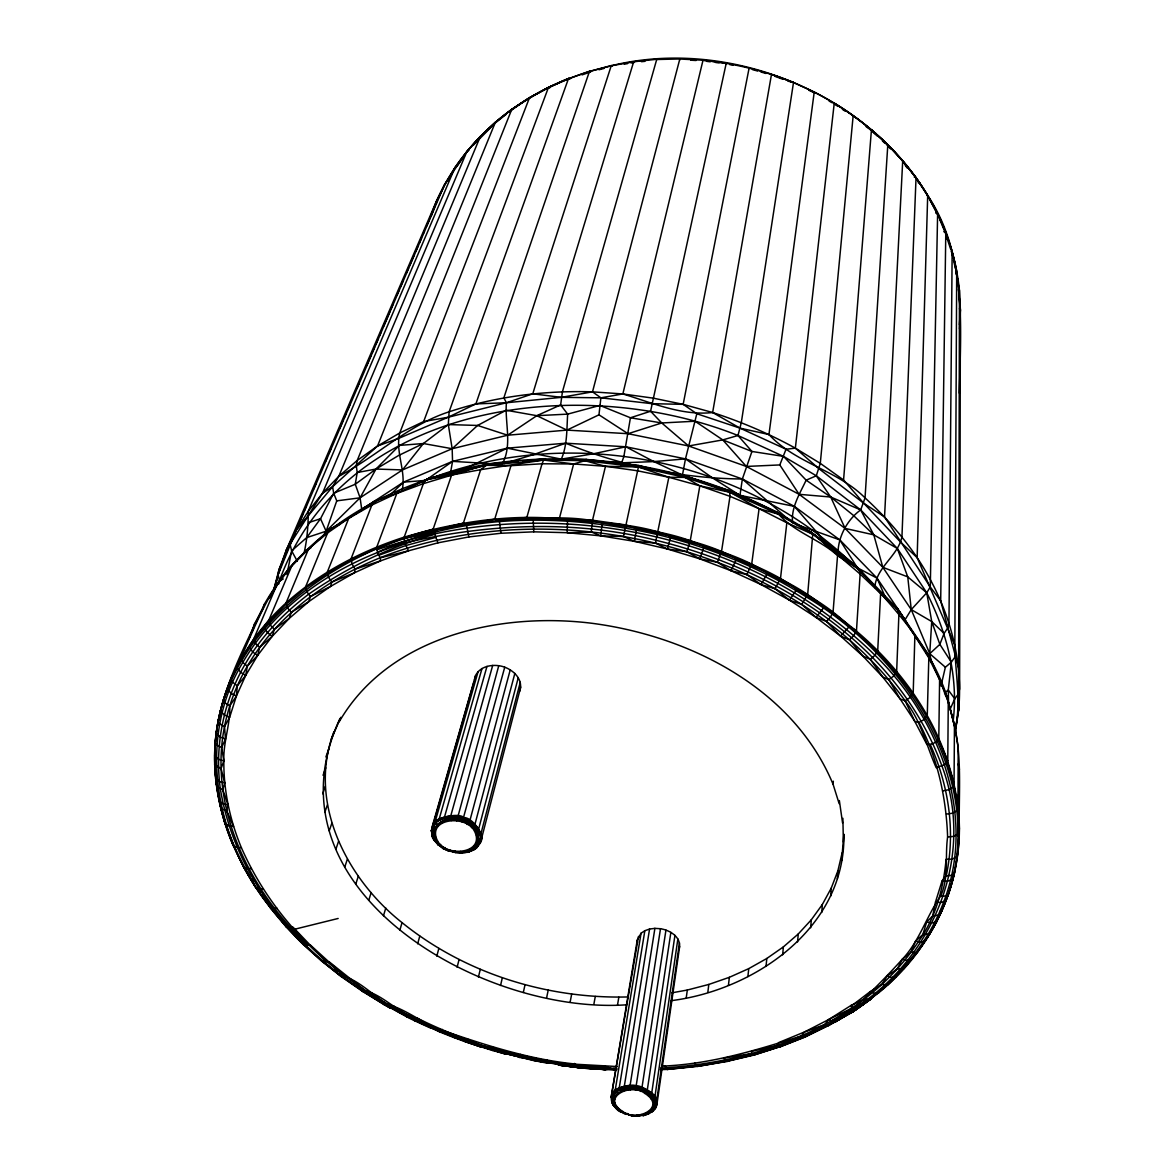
<?xml version="1.0" encoding="UTF-8"?>
<svg xmlns="http://www.w3.org/2000/svg" width="1175" height="1175" viewBox="0 0 1175 1175"><rect width="100%" height="100%" fill="white"/><g stroke="black" fill="none" stroke-linecap="round" stroke-linejoin="round"><path stroke-width="1.5" d="M502.268 464.066C512.55 445.266 504.721 422.985 506.396 402.761L503.869 397.87L611.235 65.741C761.106 28.758 943.378 130.072 959.446 290.533L958.55 710.508L955.275 731.526L955.29 726.018M916.544 952.954C898.523 975.911 876.712 996.209 852.257 1012.248L851.699 1005.727L870.308 991.524L874.626 993.301L878.107 993.198C933.493 949.136 966.731 877.519 957.992 806.461L958.168 747.168L954.453 724.681L947.065 696.966L928.896 655.136L897.994 609.458L883.6 595.211M958.212 836.482L958.33 794.858M955.275 731.526L958.55 710.508L958.594 692.178M959.388 393.214C960.68 326.547 966.908 254.094 927.692 195.447C901.093 150.738 860.379 115.502 814.231 92.032L768.964 434.544C795.842 463.508 837.54 470.176 865.035 497.892C884.569 515.825 902.209 535.741 917.146 557.67C946.962 602.334 963.985 656.59 958.55 710.508M661.217 1069.177C728.045 1065.461 795.284 1047.542 851.523 1010.397L851.963 1009.927C869.544 993.844 886.317 976.924 902.385 959.182C919.584 940.969 926.532 916.103 940.543 896.305L945.86 895.923L948.416 894.395C955.642 873.348 959.05 851.155 959.314 828.933C958.638 794.785 962.119 760.107 954.629 726.458L947.065 696.966C931.202 646.456 893.72 608.253 859.483 569.611L856.898 566.747C756.979 480.869 618.74 444.664 489.05 463.89C400.528 479.121 310.655 523.404 264.698 603.642C244.18 648.115 219.035 692.868 215.216 742.644C212.411 777.6 219.387 812.821 232.973 845.001L236.601 847.454L241.404 847.748C299.596 979.877 442.241 1049.216 579.158 1066.959L616.978 1069.661M627.215 1113.445C626.084 1116.353 622.838 1111.77 621.061 1112.152C622.427 1111.021 628.831 1115.53 632.018 1115.222C640.654 1116.955 655.342 1113.503 653.653 1102.194C647.792 1078.929 593.258 1090.488 622.251 1111.917L622.809 1111.521C636.13 1122.389 667.62 1107.672 644.84 1093.396C631.46 1082.395 599.867 1097.259 622.809 1111.521M660.585 1068.09C727.648 1064.374 795.196 1046.205 851.361 1008.458L851.831 1008.003C877.975 990.584 900.828 968.127 918.204 941.924C935.843 917.558 943.349 888.755 946.095 859.277L951.853 859.145L957.243 856.692L959.314 828.933L957.86 810.148L954.041 786.295L954.453 724.681M954.761 731.1C961.752 702.635 955.158 673.76 954.849 645.046L956.7 271.117C943.275 200.47 895.144 139.972 834.25 103.136L833.692 103.591M499.375 1051.346L492.31 1049.921L532.231 1060.261L583.153 1068.251C588.293 1067.84 575.001 1067.987 574.399 1063.918C525.504 1058.939 478.901 1042.93 432.826 1027.067C417.771 1018.989 403.363 1008.811 386.883 1003.949C372.857 994.975 360.505 982.065 344.774 976.381L310.362 945.008L307.409 944.773C246.721 887.727 205.082 800.19 226.848 716.309C248.101 631.181 326.415 572.871 407.035 548.255C513.387 515.972 630.314 525.798 732.422 568.289C772.078 585.003 809.634 606.917 842.901 634.28C866.254 653.814 887.345 676.022 905.088 700.77C920.95 720.348 926.164 745.082 936.167 767.657L944.729 764.705L947.77 760.842L948.269 702.092L939.603 679.576L928.47 657.295L897.994 609.458L856.898 566.747L822.089 541.602M434.559 840.786C429.712 827.141 432.048 843.591 437.497 840.845C445.986 857.677 485.495 853.902 474.582 831.298C466.181 814.202 426.217 818.152 437.497 840.845M241.404 847.748C229.992 820.268 223.573 790.716 223.838 760.901C223.177 742.248 230.388 724.52 229.771 705.969L236.381 696.085L245.737 675.375L257.678 655.4L272.203 636.351L289.241 618.388L308.717 601.688L330.527 586.428L354.542 572.754L380.597 560.857L408.489 550.825L438.011 542.821L468.913 536.931L500.947 533.259L533.788 531.834L567.173 532.701L591.245 531.952L600.778 535.859L634.28 541.308L667.356 548.989L699.712 558.83L731.041 570.727L761.047 584.562L789.468 600.175L816.067 617.418L840.595 636.116L862.891 656.076L882.777 677.079L900.138 698.949L914.855 721.479L926.869 744.451C931.378 744.965 937.195 742.512 938.796 738.018L939.603 679.576M940.778 909.567L939.589 915.075L932.715 915.854L926.649 922.096L922.83 934.536L915.56 941.19L910.977 952.249L902.385 959.182L897.289 968.89L887.243 975.984L881.882 984.415L870.308 991.524M958.389 667.136L940.69 600.836L945.787 232.606L943.848 231.681M626.495 1004.816C481.544 1014.877 261.291 889.152 339.707 719.071M627.803 996.943C547.139 999.014 465.065 973.546 402.041 922.625C346.478 878.783 307.057 801.923 333.964 731.643M233.355 845.794C222.222 819.974 216.244 792.082 214.672 764.161L214.79 762.957C214.026 733.89 219.945 704.985 231.167 678.225C254.432 632.796 268.15 579.113 311.125 547.565M457.06 1038.274L480.707 1046.925L481.691 1045.383C513.181 1053.314 544.363 1061.495 576.778 1065.608L616.625 1068.589M914.884 635.411L913.195 693.191L910.273 697.421L905.088 700.77L900.138 698.949L888.843 679.649L882.777 677.079L870.264 659.278L862.891 656.076L849.452 639.817L840.595 636.116L826.539 621.472L816.067 617.418L801.688 604.391L789.468 600.175L775.074 588.734L761.047 584.562L746.903 574.648L731.041 570.727L717.411 562.282L699.712 558.83L686.846 551.736L667.356 548.989L655.444 543.114L634.28 541.308L623.484 536.505L600.778 535.859L567.173 532.701L567.569 519.629C512.99 513.064 456.825 521.788 404.2 537.137C361.033 551.075 319.923 572.475 286.068 602.922C246.427 638.701 219.431 689.108 215.216 742.644L216.949 745.053L221.678 747.506L223.838 760.901L221.091 768.567L224.689 782.873L222.765 789.644L227.965 804.757L226.613 810.603L233.561 826.436L228.596 825.819L224.851 823.087C217.037 796.665 212.954 768.979 215.319 741.425M954.849 645.046L917.146 557.67L927.692 195.447L915.751 177.263L914.326 177.293M455.195 851.111L455.312 852.815L462.01 852.712L449.291 850.906L438.128 844.37L443.225 848.6L444.884 847.513M221.678 747.506L225.468 739.016L224.557 726.591L229.639 717.352L236.381 696.085L237.365 685.759L232.738 682.352L231.049 679.502L236.807 667.444L253.844 638.774L263.89 627.127L285.922 604.288L305.471 588.117L327.193 573.327L350.943 560.049L376.602 548.417L403.994 538.561L434.412 530.248L494.704 519.218L499.272 520.275L500.947 533.259M751.119 501.196L739.956 495.351L742.365 479.003L751.941 451.464L737.973 435.514C581.008 372.681 344.231 401.703 279.547 580.494L278.783 583.946M959.549 329.029L960.386 309.892L959.446 290.533L955.745 270.147L956.553 274.877M801.188 527.457L810.809 531.849L860.129 574.061L880.618 593.625L877.71 650.671L874.993 655.253L870.264 659.278M940.69 600.836L930.277 586.957L884.54 516.927L902.708 160.799L901.974 160.299M726.194 63.861L726.282 63.009L650.583 411.25L661.745 422.971L688.594 445.971L746.316 466.446L799.103 494.308L845.104 528.398L882.836 567.334L911.257 609.605L929.748 653.682L931.437 662.538M323.169 535.712L326.136 531.203L360.079 497.818L402.467 469.927L452.169 448.732L507.629 435.22L566.967 430.109L628.052 433.707L688.594 445.971L722.787 439.905L737.973 435.514L783.534 456.385L816.302 475.787L860.702 509.921L897.333 548.475L926.737 592.773L931.731 621.546L929.748 653.682L927.942 656.326M841.608 860.746L843.885 834.206C845.765 927.237 755.29 990.275 670.749 1000.718M849.452 639.817L853.887 635.484L856.472 630.74L860.129 574.061L859.483 569.611L812.748 534.228L778.232 514.077L730.248 492.354L685.01 477.417L638.216 466.945L584.856 460.718L543.614 460.027L486.362 465.315L425.717 479.841L371.858 505.059L330.557 528.867L308.54 548.96L291.65 566.203L277.021 584.474L253.844 638.774L255.298 643.239L259.675 647.263L257.678 655.4L247.338 666.137L245.737 675.375L237.365 685.759M959.432 324.77L960.386 309.892L958.477 289.491M837.349 878.783L837.878 870.866L842.123 852.844M843.371 842.093L842.886 818.299M456.767 820.87L498.758 665.711C510.64 667.136 524.476 678.386 519.6 691.443M842.578 823.014L839.361 800.557M905.088 700.77L914.855 721.479L918.923 722.463C937.43 757.332 946.227 797.517 947.608 836.908C944.832 856.795 949.18 877.431 940.543 896.305M591.245 531.952L592.523 520.231L605.477 466.299L638.216 466.945L668.854 477.27L699.845 485.833L730.248 492.354L759.079 508.687L786.839 522.787L812.748 534.228L807.695 594.418L801.688 604.391M830.696 896.07L831.239 888.138L837.878 870.866M821.751 912.446L822.338 904.5L831.239 888.138M839.156 803.685L833.09 784.312L833.325 781.199M851.904 1010.823L851.743 1011.881L827.817 1025.702L804.317 1037.128L801.438 1035.939C756.994 1050.024 712.035 1063.713 665.123 1065.989L661.584 1066.107M221.091 768.567L215.098 765.116C209.782 641.139 324.006 557.493 433.134 529.161L434.412 530.248L463.376 523.154L466.255 524.123L526.841 517.411L533.142 518.762L533.788 531.834M953.057 721.685C958.756 677.123 946.786 632.385 926.737 592.773L907.746 576.881L882.836 567.334L873.789 534.845L860.702 509.921L830.71 497.025L806.138 480.178L783.534 456.385L751.941 451.464L722.787 439.905L695.012 421.223L661.745 422.971L630.432 417.771L599.867 405.434L567.657 414.129L536.813 415.686L506.146 410.251L477.593 425.453L452.169 448.732L452.551 461.364L450.847 470.984L448.968 474.127M626.202 1113.797L631.915 1115.824L637.966 1115.663M810.677 927.78L811.293 919.819L822.338 904.5M720.128 488.594L715.164 486.303L729.469 490.548L776.778 511.962C792.508 531.805 819.019 538.693 837.555 555.613L833.075 611.925L830.637 616.831L826.539 621.472M917.146 557.67L900.682 542.218L863.801 503.282L843.577 479.988L871.439 129.749L870.117 129.735M600.778 535.859L602.217 522.875C568.671 513.989 533.465 519.658 499.272 520.275M797.575 941.939L798.251 933.993L811.293 919.819M782.638 954.849L783.373 946.903L798.251 933.993M216.112 779.113L216.846 786.604L222.765 789.644M554.189 459.733L561.342 459.131C567.422 445.031 566.688 429.169 567.657 414.129L560.637 404.92L562.428 391.804L656.766 59.264L633.663 61.776L532.789 393.816L506.396 402.761L448.101 417.257L423.661 421.546L399.75 432.973L377.557 446.001L357.215 460.468L338.826 476.272L322.493 493.236L308.291 511.228L296.276 530.101L286.48 549.694L278.916 569.846L273.599 590.438L275.758 585.37M286.935 574.604L291.635 550.84L306.675 537.636L320.525 518.718L333.685 493.221L355.276 484.247L375.985 469.045L398.736 455.43L423.382 443.533L448.321 424.572L477.593 425.453L507.629 435.22L536.813 415.686L566.967 430.109L598.971 414.819L600.88 397.826L592.523 391.848C544.04 390.35 495.218 396.504 449.1 411.808C408.107 424.998 376.632 456.488 338.826 476.272L332.598 486.685L296.276 530.101L278.078 574.839L273.599 590.438M766.027 966.423L766.805 958.477L783.373 946.903M291.65 566.203L268.781 620.312L270.147 624.938L274.348 629.257L272.203 636.351L259.675 647.263M781.169 1045.28L780.817 1046.411L754.394 1054.944L751.427 1053.637L751.662 1051.317L776.983 1045.618L780.332 1046.808L805.183 1036.996L829.33 1025.085L829.712 1023.939M747.887 976.572L748.754 968.626L766.805 958.477M786.839 522.787L780.508 578.379L775.074 588.734M884.54 516.927L863.801 503.282L819.063 468.81L795.357 448.16L834.25 103.136M492.31 1049.921L506.263 1054.283L506.939 1052.668M728.427 985.237L729.367 977.306L748.754 968.626M632.062 1114.649L631.915 1115.809L620.914 1111.888M481.691 1045.383C460.027 1037.084 438.672 1028.903 417.712 1018.373C398.31 1013.672 384.622 995.915 365.293 990.687L362.811 991.553L341.293 976.66L321.627 961.077L303.267 944.524L303.135 942.835L294.661 934.096M707.82 992.376L708.819 984.444L729.367 977.306M517.94 461.525L489.05 463.89L423.353 483.659L396.783 493.485L376.793 547.007L377.469 552.279L380.215 557.846L408.489 550.825L404.817 542.923L404.2 537.137L423.353 483.659L425.717 479.841L480.663 469.677L543.614 460.027L573.635 463.978L605.477 466.299L637.32 470.749L668.854 477.27L685.01 477.417L699.845 485.833L729.998 496.335L759.079 508.687L751.721 563.941L746.903 574.648M304.031 553.219C307.233 539.281 308.217 525.137 308.291 511.228L455.092 167.32C470.353 145.054 489.534 125.652 511.301 109.716L529.264 97.819L548.49 87.347L568.847 78.373L569.875 79.107M547.271 1059.879L547.095 1062.655M443.225 848.6L449.026 851.243L449.834 849.775M686.229 997.957L687.316 990.04L708.819 984.444M341.249 975.044L342.013 977.057L344.774 976.381M635.484 1090.224L660.497 928.72C669.427 930.13 680.31 936.343 679.62 946.653L656.928 1104.309C656.12 1107.32 653.418 1113.856 649.393 1111.212M617.257 1066.547L558.477 1063.287L558.448 1065.049L593.61 1068.237M677.872 938.928L654.96 1096.466L651.2 1099.007M656.634 1100.711L655.577 1107.966L647.807 1114.208L646 1113.239M679.473 942.776L656.722 1100.388C657.471 1103.545 656.561 1110.86 651.728 1108.583M362.15 989.644L362.164 991.215L390.497 1008.253L393.948 1006.05M674.935 935.359L651.758 1092.838L648.527 1095.981M391.877 494.411L374.546 501.123L371.858 505.059L351.119 558.639L351.971 563.824L355.07 569.17L354.542 572.754L331.776 582.11L330.527 586.428L310.494 596.533L308.717 601.688L291.312 612.307L289.241 618.388L274.348 629.257M726.429 490.562L682.455 475.038L685.48 458.867L696.819 413.747L683.16 404.347L653.153 398.134L622.853 393.948L592.523 391.848L561.342 397.341L506.396 402.761L475.904 403.892L448.101 417.257L398.795 438.348L377.557 446.001L332.598 486.685L322.493 493.236L286.48 549.694L278.078 574.839L275.009 588.778M670.866 932.348L647.337 1089.724L644.84 1093.396M665.946 930.086L642.005 1087.374L640.39 1091.428M787.867 81.119L793.492 82.558L741.308 422.633L737.973 435.514M660.497 928.72L654.901 928.368L630.094 1085.48L630.461 1089.857M623.484 536.505L638.759 465.491L657.251 470.367M654.901 928.368L649.569 929.043L624.336 1086.082L625.673 1090.356M409.429 1016.081L407.519 1017.256L407.123 1015.508M522.772 1057.485L519.467 1057.544L520.378 1054.386M649.569 929.043L644.84 930.703L619.269 1087.683L621.443 1091.692M286.48 549.694L436.336 201.439C446.764 177.616 461.804 156.128 479.635 137.255L494.719 122.89L511.301 109.716L529.264 97.819L548.431 87.479L568.847 78.373C542.233 89.036 517.279 103.767 495.365 122.273L357.215 460.468L356.289 465.755L357.215 472.526L355.276 484.247L360.079 497.818L361.753 509.451L359.183 511.977M644.84 930.703L641.065 933.214L637.247 940.073L611.191 1097.039C611.294 1100.138 611.793 1107.232 616.449 1105.969M638.466 936.416L611.191 1097.039L614.701 1099.477M641.065 933.214L615.215 1090.18L618.065 1093.749M402.217 490.019C406.271 470.852 395.138 452.228 399.75 432.973L529.484 97.745M617.492 1005.124L618.828 997.252M699.845 485.833L690.298 540.471L686.846 551.736M843.577 479.988L820.297 463.361L795.357 448.16L786.046 449.232L740.118 428.17L712.637 412.528L771.49 74.363M932.715 915.854L935.506 902.003L942.027 881.015L946.198 875.962C955.774 831.871 948.739 785.399 930.262 744.539M593.86 1004.302L595.284 996.459M634.28 541.308L636.777 528.486L625.511 524.887L592.523 520.231L533.142 518.762M570.169 1001.908L571.682 994.079M668.854 477.27L655.444 543.114M532.789 393.816L561.342 397.341L600.88 397.826L652.008 403.686L683.16 404.347L749.18 67.739L748.916 68.561M532.569 1058.631L532.216 1060.335L532.539 1058.837M546.595 997.957L548.211 990.143M558.903 1063.581L558.566 1064.991L580.803 1067.693L605.815 1069.588L611.132 1068.839M523.33 992.464L525.034 984.665M435.029 832.869L431.357 830.945L432.4 825.893L475.552 675.581C479.62 667.077 490.063 664.462 498.758 665.711M500.55 985.487L502.342 977.717M474.509 680.061L475.552 675.581M940.955 686.053L945.376 667.238L951.324 662.171L954.967 657.016M600.88 397.826L622.853 393.948L703.002 60.263L726.268 63.215M478.416 977.071L480.296 969.316M874.743 587.5C876.433 567.07 897.847 556.127 901.945 536.902L916.03 177.733L902.708 160.799L887.815 144.76L871.439 129.749M567.569 519.629C602.217 523.33 638.128 523.227 670.896 536.417L667.356 548.989M475.992 843.107C491.238 843.209 473.187 816.713 463.919 817.668C458.691 811.191 422.163 820.077 435.91 829.051M481.603 838.186L480.193 843.136M457.104 967.275L459.072 959.534M520.261 682.293L481.03 833.354L476.462 835.278M520.716 686.993L480.457 842.739C478.475 845.471 474.083 853.079 470.191 849.011M559.55 517.734L573.635 463.978L584.856 460.718L586.149 459.352L619.871 463.508M592.523 391.848L679.884 58.75L680.134 59.631M518.263 677.652L478.783 828.566L474.582 831.298M514.841 673.407L474.994 824.16L471.425 827.626M436.41 203.716L435.69 203.877L436.336 201.439L444.091 186.105L455.092 167.32M436.792 956.156L438.848 948.445M510.229 669.853L469.927 820.444L467.195 824.542M252.787 630.608L254.696 623.543L262.701 609.061M504.736 667.224L462.201 822.236M417.654 943.804L419.783 936.108M492.692 665.417L450.818 815.67L451.273 820.561M948.798 893.235L940.734 913.21L930.585 932.289L918.424 950.355C936.064 927.486 948.107 900.535 954.643 872.438L951.632 875.287L946.198 875.962M526.841 517.411L542.042 463.772L543.614 460.027L545.494 458.676L523.36 461.085L532.128 461.158M486.979 666.372L444.635 816.566L446.118 821.31M482 668.487L439.274 818.696L441.653 823.073M431.357 830.945L473.995 681.808M478.107 671.645L435.103 821.868L438.172 825.717M399.823 930.292L402.041 922.625M602.217 522.875C636.6 528.809 672.379 531.291 704.266 546.581L699.712 558.83M728.236 1059.894L727.516 1061.378L697.363 1066.415L694.689 1063.008M383.491 915.722L385.782 908.055M494.704 519.218L510.963 465.682L542.042 463.772L573.635 463.978M368.803 900.182L371.153 892.545M755.172 1053.446L754.82 1054.548L727.898 1060.996L697.891 1066.371L667.18 1069.441L665.123 1065.989M873.95 995.578L870.308 999.44L852.316 1012.16L851.17 1005.359L828.625 1019.577L804.376 1032.017L778.658 1042.592L776.983 1045.618M355.893 883.791L358.316 876.183M643.65 1115.09L637.584 1116.235L637.041 1115.016M887.639 984.856L904.412 967.348L887.639 984.856L881.882 984.415M463.376 523.154L480.663 469.677L486.362 465.315L510.963 465.682M344.907 866.68L347.389 859.087M930.585 932.289L917.352 952.117L903.369 969.067L897.289 968.89M804.317 1037.128L806.079 1035.439M335.991 848.982L338.517 841.418M636.777 528.486C670.587 536.564 705.852 541.587 736.563 558.874L731.041 570.727M329.25 830.828L331.82 823.278M433.134 529.161L451.391 475.699M475.904 403.892L589.453 71.396L590.673 71.91L582.007 74.906M611.25 1097.538C616.948 1081.529 640.713 1084.143 651.596 1093.352C655.033 1095.35 660.658 1106.967 652.845 1105.528M324.785 812.395L327.399 804.86M306.675 537.636L326.136 531.203L336.755 500.858L333.685 493.221L332.598 486.685M786.046 449.232L779.803 464.933L799.103 494.308L830.71 497.025L853.314 515.311L873.789 534.845L897.333 548.475L907.746 576.881L911.257 609.605L905.117 619.666L907.232 624.674M322.699 793.815L325.343 786.325M678.768 949.077L679.62 946.653M323.052 775.294L325.71 767.804M325.901 756.979L328.574 749.518M331.291 739.09L340.794 717.323M431.46 215.51L435.073 205.537M263.2 607.71L264.698 603.642M654.974 1108.715C662.715 1085.127 611.206 1076.755 611.837 1101.871L614.936 1102.737M248.968 638.906L254.696 623.543M423.661 421.546L548.49 87.347L549.65 88.008M435.69 203.877L444.87 184.049L466.96 151.355L479.635 137.255L495.365 122.273M436.336 201.439L430.123 217.698L435.058 205.419M670.896 536.417C703.825 546.551 738.267 554.042 767.495 573.165L761.047 584.562M641.785 1114.532L643.312 1115.692L648.703 1113.547L637.393 1116.015M953.189 258.353L951.207 250.877L952.147 251.773L948.959 622.897L947.711 628.008L944.083 633.442L939.853 644.355L929.748 653.682L945.376 667.238M396.783 493.485L374.546 501.123L348.755 518.248L327.355 571.946L328.354 576.984L331.776 582.11M377.557 446.001L511.757 109.378M792.582 522.919C790.863 507.527 799.896 493.573 806.138 480.178L816.302 475.787L820.297 463.361L853.168 115.62M493.838 1047.454L492.413 1050.479L465.608 1041.828L461.29 1039.346M348.755 518.248L327.605 532.936L308.54 548.96L286.068 602.922L287.332 607.695L291.312 612.307M338.826 476.272L480.399 136.3M322.493 493.236L466.96 151.355M220.342 715.017L218.095 721.274L219.828 723.829L224.557 726.591M230.623 682.278L223.368 700.168L225.086 702.87L229.771 705.969M238.481 663.978L240.625 658.999M287.611 549.636L278.916 569.846L278.078 574.839L279.547 580.494L282.896 579.246M296.291 529.411L297.745 526.033M300.638 519.291L302.812 514.239M304.252 510.875L306.425 505.808M313.666 488.962L315.84 483.909M325.255 461.995L327.428 456.943M328.868 453.579L331.042 448.512M339.737 428.302L342.63 421.561M344.069 418.183L346.243 413.13M347.697 409.752L349.871 404.699M357.112 387.853L359.286 382.8M366.512 365.939L370.859 355.834M372.313 352.456L374.487 347.403M375.927 344.04L378.1 338.988M379.554 335.609L380.994 332.246M383.168 327.179L389.689 312.021M391.128 308.643L393.302 303.591M396.93 295.16L399.103 290.108M400.543 286.744L402.717 281.677M406.33 273.261L408.503 268.208M409.957 264.83L414.305 254.725M415.744 251.347L417.918 246.295M419.372 242.931L421.546 237.864M422.985 234.501L424.439 231.123M426.613 226.07L429.507 219.328M296.276 530.101L444.87 184.049M704.266 546.581C736.049 558.639 769.302 568.509 796.768 589.307L789.468 600.175M950.046 709.421L954.761 698.773L958.389 693.97L959.608 689.005L960.386 309.892L959.432 308.761M717.411 562.282L721.567 551.266L729.998 496.335L729.469 490.548M736.563 558.874C766.937 572.71 798.692 584.842 824.16 607.137L816.067 617.418M465.726 850.715L467.65 852.345L472.144 850.318M767.495 573.165C796.224 588.646 826.172 602.893 849.408 626.466L840.595 636.116M467.797 1039.126L465.843 1041.975L455.371 1038.112L456.943 1036.849M620.811 465.168L623.852 456.59L630.432 417.771L650.583 411.25M472.864 850.348C477.241 846.705 479.092 847.733 473.687 846.411M576.778 1065.608L574.384 1063.463L577.733 1065.754L604.773 1066.195L614.275 1069.661M447.572 181.347L449.423 178.233M451.259 175.134L454.255 168.994M614.07 1070.014L582.198 1068.104L558.448 1065.049L583.99 1068.222L593.537 1068.383M269.163 598.413L280.238 580.171L282.881 578.732M339.208 721.773C388.881 636.116 499.595 611.925 591.554 623.235C689.931 635.925 793.389 688.682 833.09 784.312M432.4 826.392C443.871 807.489 479.929 816.684 481.339 838.612L476.947 839.303M268.781 620.312L241.301 658.132L242.814 662.421L247.338 666.137M476.977 847.307C496.202 819.004 428.229 801.996 432.297 836.145L435.572 836.894M457.104 165.969L464.624 155.599M442.373 1029.418L439.92 1032.076L430.784 1027.699L455.342 1037.657M801.438 1035.939L804.376 1032.017L824.644 1024.644L828.625 1019.577L851.361 1008.458L851.963 1009.927C932.524 960.328 976.454 857.118 941.968 766.056C897.7 644.693 776.925 569.625 656.149 540.324C573.708 519.497 487.14 523.83 404.817 542.923C339.678 562.752 277.608 602.599 242.814 662.421C196.108 739.663 215.686 841.403 271.337 908.657L277.3 908.393M589.791 71.117L568.465 78.666L449.1 411.808L448.321 424.572L452.169 448.732L423.382 443.533L402.467 469.927L375.985 469.045L357.215 472.526M667.18 1069.441L694.66 1066.357M907.922 963.103L911.418 958.859M913.753 956.024L917.264 951.779M796.768 589.307C870.117 633.296 934.492 700.99 954.041 786.295L948.563 789.717L942.688 790.937M469.031 150.077L466.123 152.662M473.525 144.951L495.321 122.949L506.337 114.181M834.235 1022.162L851.64 1011.499L866.915 999.484L870.308 999.44L852.198 1012.101L834.235 1022.162L828.625 1019.577M651.67 1111.902C664.977 1096.848 637.746 1083.6 624.601 1088.094C612.616 1087.095 607.123 1107.247 619.137 1108.965M957.86 810.148L952.382 813.232L946.492 814.069M417.712 1018.373L414.76 1020.825L407.064 1017.021M958.903 833.663L953.454 836.424L947.608 836.908M633.663 61.776L611.837 65.683L591.818 70.882M432.826 1027.067L431.21 1028.375L414.76 1020.825M952.954 879.076L947.682 881.221L942.027 881.015M389.219 495.762L403.554 482.117L452.551 461.364L507.203 448.16L565.66 443.195L625.834 446.779L685.48 458.867L742.365 479.003L794.403 506.381L839.773 539.883L877.02 578.129L905.117 619.666L902.356 617.521M946.154 900.667L941.013 902.518L935.506 902.003M936.945 921.332L929.469 934.096L922.83 934.536M611.235 65.741L612.263 66.314M925.459 940.955L920.671 942.277L915.56 941.19M918.072 951.486L915.751 952.631L910.977 952.249M911.844 959.432L907.247 960.518L902.385 959.182M896.217 976.689L891.854 977.556L887.243 975.984M878.107 993.198L878.753 992.64L868.369 999.881M876.623 993.316L881.97 988.821M885.979 985.443L888.652 983.196M780.817 1046.411L753.689 1055.018M509.098 111.992C533.377 93.677 561.165 80.37 590.144 71.308M944.494 693.015L948.298 690.004L951.324 662.171L939.853 644.355L931.731 621.546L911.257 609.605L926.737 592.773L930.277 586.957L937.621 213.791L935.741 213.027M824.644 1024.644L827.817 1025.702L829.33 1025.085M376.778 549.856C544.73 491.782 746.962 529.279 874.993 655.253C938.781 717.367 977.277 815.582 943.613 902.15C926.517 947.814 892.148 985.047 852.198 1012.101L852.418 1011.176L835.205 1021.971L852.374 1011.807L870.939 998.897L852.316 1012.16L828.757 1025.525M374.59 502.327L378.732 499.243L355.452 513.916M864.007 1003.2L852.374 1011.807L840.786 1017.682M868.369 999.969L871.277 997.825M856.766 1008.091L864.022 1002.965M420.856 482.646L425.585 480.413L452.551 461.364L493.441 463.846M888.843 679.649L893.822 675.963L896.657 671.557L898.904 614.128L897.994 609.458L880.618 593.625M361.753 509.451L403.554 482.117L425.585 480.413M336.843 525.651L343.041 521.744M346.14 519.791L352.353 515.869M386.883 1003.949L384.137 1004.684L362.003 990.672L341.103 976.102L321.392 960.489L342.013 977.057M647.249 1114.062C680.413 1088.726 592.978 1074.978 617.712 1109.362M652.595 1111.521L647.807 1114.208M832.678 1022.191L835.631 1020.443M844.502 1015.2L847.469 1013.452M832.884 1022.147L836.042 1020.37M832.825 1021.927L852.139 1011.748L868.942 999.763L852.051 1011.029L851.523 1010.397L830.975 1021.134M336.917 525.783L340.162 524.065M611.837 1101.871C611.499 1102.356 617.697 1113.122 622.251 1111.917M440.684 844.473L438.29 845.031L434.324 840.448M918.923 722.463L924.27 719.467L927.266 715.413L928.896 655.136L925.43 651.17L926.869 654.49M413.115 485.907L429.228 478.24L460.644 471.19M333.715 527.384L330.557 528.867L327.605 532.936L305.632 586.751L306.763 591.657L310.494 596.533M519.673 1056.942C385.092 1025.775 244.576 933.89 220.342 788.924C214.482 746.198 223.25 701.739 244.973 664.477C260.835 636.835 283.322 613.556 308.526 594.286C346.919 567.643 389.85 546.625 434.912 534.273L434.412 530.248M425.717 479.841L429.228 478.24M459.895 471.454L507.203 448.16L561.342 459.131L575.647 459.998M306.117 550.062L308.54 548.96M536.813 415.686L560.637 404.92M377.469 552.279C464.566 512.359 565.498 513.578 657.545 534.61C710.17 547.359 760.974 568.142 806.711 597.208C913.445 660.952 1000.468 800.116 936.196 922.023L931.966 922.904L926.649 922.096M872.291 131.615L874.464 133.48L875.61 133.142M831.224 1023.337L835.777 1021.53M786.148 1043.312L791.142 1041.344M779.554 1046.91L805.712 1036.57M467.239 852.257C514.694 829.065 418.476 794.535 435.044 841.006M467.65 852.345L473.261 850.171M427.259 479.782C574.032 421.737 755.877 460.438 864.227 575.765M395.167 493.192L400.087 491.385M378.761 555.246L405.786 545.567L435.778 537.401L438.011 542.821M886.361 144.598L887.815 144.76L865.035 497.892L860.702 509.921C847.483 519.306 838.127 536.784 837.981 553.014M308.687 522.611L320.525 518.718L326.136 531.203M355.07 569.17L380.597 560.857L380.215 557.846M661.745 422.971L628.052 433.707L598.971 414.819M642.989 1115.692L648.556 1113.944M503.957 463.552L534.243 454.387L565.66 443.195C621.604 466.225 681.867 478.387 742.365 479.003L788.528 519.556M365.293 990.687L329.279 961.899L322.42 961.532L303.003 943.907M589.453 71.396L611.543 65.477M598.971 69.751L603.965 68.458M462.377 470.793L489.05 463.89L491.987 464.742M294.954 929.161L338.15 918.468M751.427 1053.637L723.609 1058.117L726.899 1061.436L754.394 1054.944M403.994 538.561L434.471 531.732M307.409 944.773L303.267 944.524C269.53 911.697 241.374 871.982 226.657 827.068L234.207 846.264M671.894 992.816L687.316 990.04M624.233 64.184L627.656 63.582M631.063 62.98L634.485 62.363M561.342 459.131L593.742 453.726L625.834 446.779L653.843 461.599L682.455 475.038M605.316 1069.177L605.037 1068.104L580.377 1067.076L580.803 1067.693L558.419 1064.388L579.158 1066.959L577.733 1065.754L582.433 1067.723L605.815 1069.588L597.047 1068.736M460.615 851.434L461.143 852.727C484.555 853.432 483.116 825.012 462.891 820.591C447.087 811.176 421.34 830.049 439.215 845.06M461.143 852.727L467.944 852.213M263.391 888.843L258.97 889.137L256.003 887.933L243.651 867.179L232.973 845.001M710.802 1063.272L714.224 1062.817M719.35 1062.141L722.772 1061.686M336.755 500.858L360.079 497.818L375.985 469.045L399.397 445.413L423.382 443.533M464.154 470.573L467.709 470.147M918.145 182.742L919.584 182.757M641.462 61.688L644.957 61.335M622.853 393.948C651.875 402.687 681.852 416.009 712.637 412.528C741.263 421.781 768.993 433.634 795.357 448.16M652.668 1102.267C666.122 1100.064 640.801 1084.202 636.116 1085.92C632.121 1082.763 603.642 1090.224 615.773 1096.407M251.377 868.589L246.75 868.604L243.284 866.416L249.599 875.786M613.159 1068.53L616.816 1068.281M686.097 1066.783L693.03 1066.342M523.36 461.085L532.187 460.673M779.803 464.933L746.316 466.446L722.787 439.905M660.644 1069.294L667.885 1069.044L660.923 1069.015M660.365 1069.647L667.606 1069.397M656.546 59.514L680.002 58.97M555.143 459.601L586.149 459.352L587.412 460.409M679.723 59.014L703.179 60.219M690.783 60.204L696.099 60.498M591.745 460.967L595.328 461.188M600.689 461.511L622.163 462.818L653.843 461.599L685.48 458.867L712.285 477.755L739.956 495.351L794.403 506.381L830.093 547.565M461.863 853.065L449.012 851.097L443.122 848.394M631.944 1115.604L637.863 1116.059M548.784 1062.788L552.162 1063.052M598.927 1068.663L606.006 1069.235L600.807 1068.707M605.58 1069.632L583.99 1068.222M588.66 1067.458L593.874 1068.002M638.759 465.491L621.575 463.699L627.039 464.712M277.315 915.34L286.333 927.075L288.947 927.853L293.001 927.148L325.446 961.047M563.985 1065.182L569.288 1065.784M574.59 1066.386L578.115 1066.783M906.557 165.264L905.205 165.381L907.232 168.04M227.965 804.757L222.868 803.817L219.02 800.792M703.002 60.263C734.052 63.303 764.587 70.808 793.492 82.558M706.733 61.335L710.273 61.79M715.575 62.481L719.115 62.936M569.097 1065.945L532.348 1059.718M572.548 1066.401L577.748 1067.091M581.214 1067.546L584.68 1068.002M558.566 1064.991L583.153 1068.251L582.433 1067.723M946.389 238.687L948.019 239.083M645.002 467.709L684.878 475.816L713.489 485.716M224.689 782.873L219.505 781.595L215.568 778.261M535.609 1060.467L545.45 1062.347M533.876 1060.584L546.977 1063.081M729.69 64.581L733.185 65.301M519.512 1057.03L532.319 1059.835M768.964 434.544L740.118 428.17L696.819 413.747M873.789 534.845L845.104 528.398L830.71 497.025L816.302 475.787M226.613 810.603L222.075 809.061L220.533 805.918L226.143 825.305M223.838 760.901L218.594 759.285L214.614 755.643M506.234 1053.755L517.852 1056.619M450.701 851.126L453.917 851.934M467.283 1041.814L472.321 1043.15M584.856 460.718L605.477 466.299M506.263 1054.283L492.281 1050.362M926.84 194.8L930.879 200.984M683.16 404.347L712.637 412.528M759.079 508.687L778.232 514.077M752.352 69.545L757.493 71.014M760.915 71.998L766.056 73.482M480.531 1046.352L490.621 1049.422M225.468 739.016L220.195 737.048L216.2 733.082M447.528 1034.044L439.538 1031.43L439.92 1032.076M480.707 1046.925L465.608 1041.828M930.336 200.822L940.367 219.813M731.511 492.354L739.956 495.351M866.915 999.484L864.888 998.765L851.17 1005.359L851.831 1008.003M773.165 74.98L793.257 82.412L814.569 92.223M774.545 76.184L782.873 79.268M229.639 717.352L224.381 715.032L220.415 710.743M891.854 604.89L894.909 606.08L900.006 613.6M715.164 486.303L723.521 489.593M733.553 493.529L738.561 495.512M741.91 496.819L745.258 498.141M795.886 524.226L839.773 539.883L860.203 572.225M415.906 1020.767L422.603 1023.396M439.582 1031.9L455.65 1038.274M485.686 1047.307L490.651 1049.275M617.169 1109.347L613.306 1104.838M236.381 696.085L231.196 693.412L227.274 688.814M808.929 90.328L813.761 92.546M429.125 1026.95L408.415 1017.242M384.005 1004.17L399.28 1011.866M854.093 565.351L856.898 566.747L868.663 580.406M390.497 1008.253L384.137 1004.684M245.737 675.375L240.64 672.364L236.807 667.444M387.001 1005.315L406.961 1016.522M407.519 1017.256L389.85 1007.474M824.16 607.137C898.39 655.503 957.904 737.709 959.314 828.933M234.838 847.865L244.973 868.193L255.665 887.228L256.987 887.933M829.08 101.035L832.15 102.739M957.684 278.387L957.684 282.94M257.678 655.4L252.728 652.052L249.027 646.808M854.093 566.056L877.02 578.129L884.937 596.298M849.408 626.466L856.472 630.74M776.778 511.962L788.983 519.717M792.038 521.656L795.093 523.58M837.555 555.613L859.483 569.611M835.131 104.546L838.039 106.455M842.372 109.334L845.28 111.243M271.337 908.657L261.996 895.379M272.203 636.351L267.445 632.664L263.89 627.127M616.523 1108.422L621.751 1112.167M616.537 1108.862L621.355 1112.255M438.113 844.766L443.474 848.6M866.063 126.577L868.766 128.677M334.199 969.478L337.019 971.71M838.921 554.497L841.667 556.686M810.809 531.849L826.554 544.642M874.464 133.48L877.108 135.947M882.396 140.897L885.039 143.365M931.731 621.546L944.083 633.442M887.419 145.685L890.606 148.917M286.054 926.429L304.149 945.053M851.816 1011.763L851.64 1011.499M434.324 840.037L438.672 845.133M278.475 916.177L285.084 924.035M287.287 927.663L270 907.306L272.938 909.788M945.229 694.733L947.065 696.966L954.629 726.458L955.304 733.611M954.761 698.773L948.298 690.004L948.548 703.825M258.045 889.402L260.16 892.339M264.404 898.214L268.634 904.089M432.297 836.145L431.343 830.475M902.033 616.596L907.115 624.116M909.156 627.127L924.402 649.672M257.986 889.431L259.998 892.413M251.45 878.827L253.301 881.867M894.909 606.08L896.628 609.12M297.334 561.312L291.635 550.84L290.24 544.892M224.851 823.087L226.055 825.746M938.399 739.325L947.77 760.842M939.794 219.608L944.862 231.798M945.376 233.208L950.663 249.159M468.913 536.931L466.255 524.123M947.417 762.296L954.159 783.71M434.912 534.273L435.778 537.401M958.183 763.97L959.446 769.405M953.557 260.042L955.378 268.473M954.041 786.295L957.992 806.461M216.553 784.503L220.195 804.126M604.773 1066.195L605.037 1068.104M684.878 475.816L685.01 477.417M214.79 762.957L215.671 773.723M637.247 940.073L637.408 942.658M958.168 747.168L958.168 750.531M434.897 828.639C429.742 849.98 466.534 861.172 477.05 843.4C482.617 821.927 445.207 810.515 434.897 828.639"/></g></svg>
